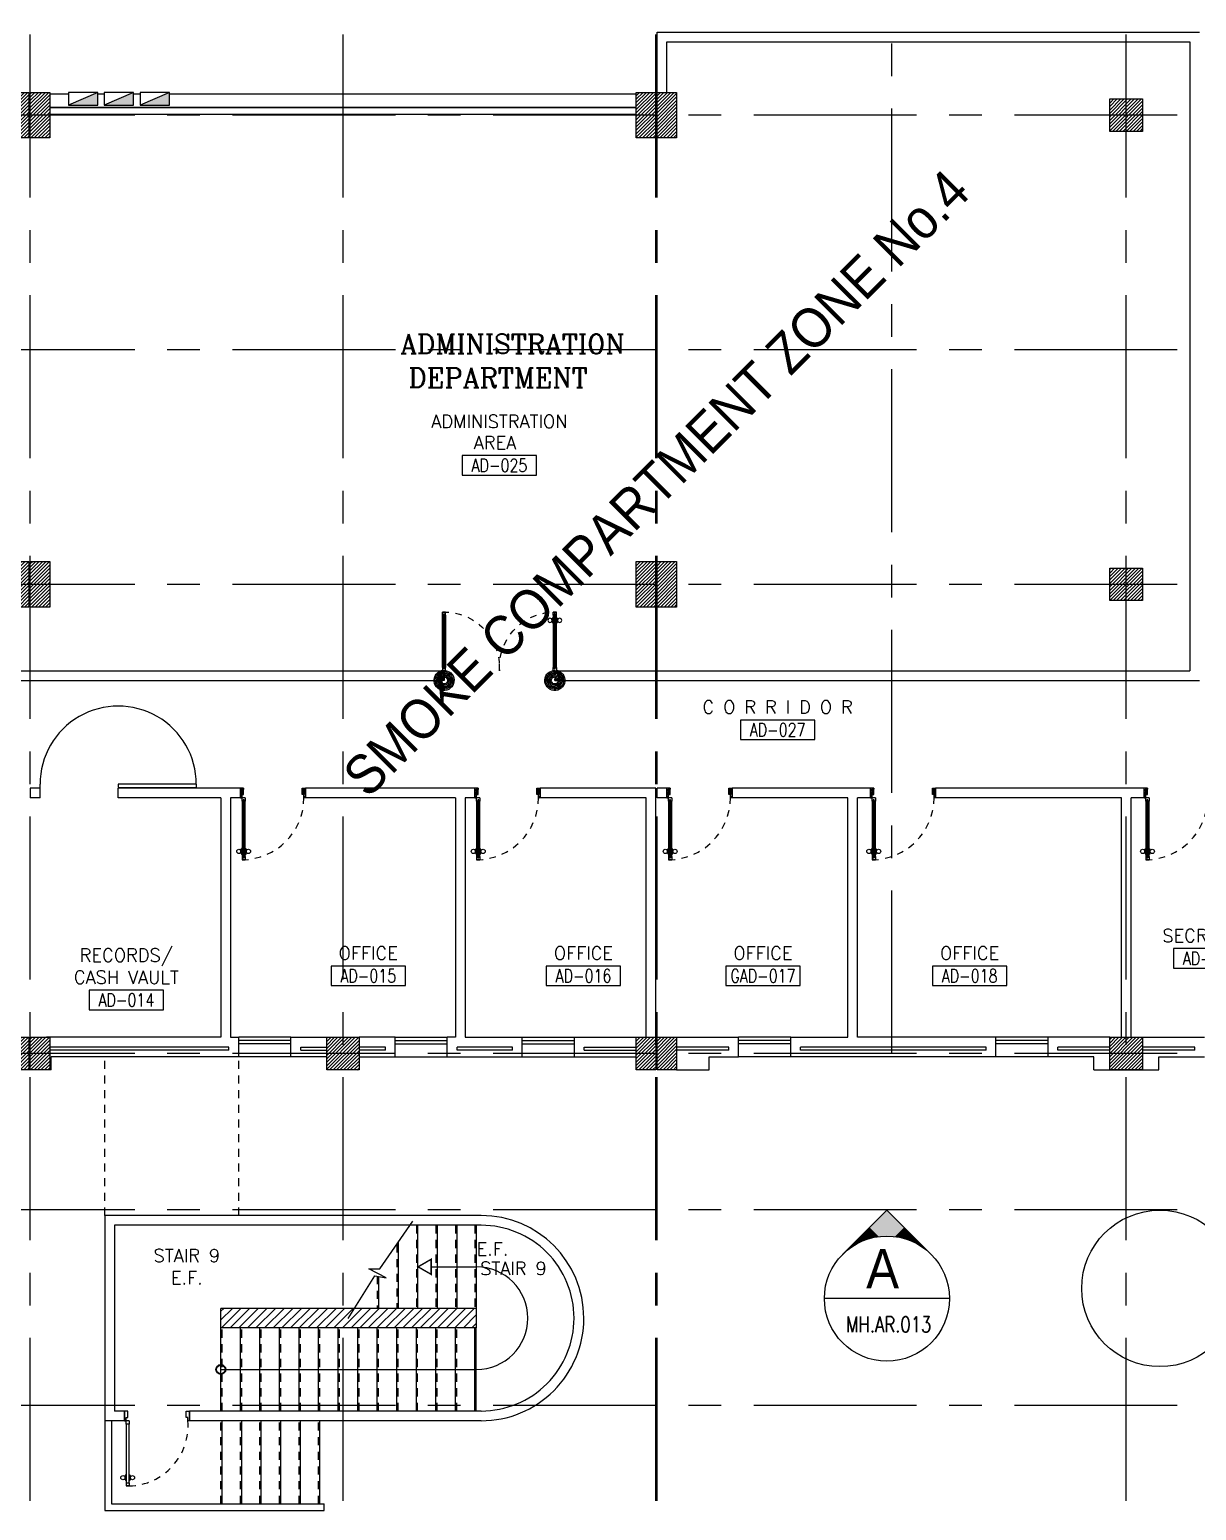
# Model space of a CAD drawing. Extents: x 417866.9 to 417960.2, y 43448 to 43538.2.
# Drawn here: x 417905.91 to 417923.81, y 43459.86 to 43482.59 of the extents above; entities that cross this region are included whole.
import ezdxf
from ezdxf.enums import TextEntityAlignment as Align

# ---------------------------------------------------------------- set-up
doc = ezdxf.new("R2010")
doc.units = 0
doc.header["$MEASUREMENT"] = 0
for name, pattern in [('2DASHES', [1.7, 0.75, -0.25, 0.1, -0.25, 0.1, -0.25]), ('CENTERX2', [4, 2.5, -0.5, 0.5, -0.5]), ('HIDDEN', [0.375, 0.25, -0.125]), ('HIDDEN2', [0.1875, 0.125, -0.0625])]:
    doc.linetypes.add(name, pattern=pattern)
doc.layers.get('0').update_dxf_attribs({"linetype": 'CONTINUOUS'})
for name, color, linetype in [('AXES', 11, 'CENTERX2'), ('COL', 2, 'CONTINUOUS'), ('DOOR', 4, 'CONTINUOUS'), ('E-PANELBX', 3, 'CONTINUOUS'), ('EJ', 8, 'CONTINUOUS'), ('Handrail', 4, 'CONTINUOUS'), ('HAT', 8, 'CONTINUOUS'), ('Hatch', 11, 'CONTINUOUS'), ('HIDDEN', 9, 'HIDDEN2'), ('IND-ES', 6, 'CONTINUOUS'), ('IND-ES-L', 6, '2DASHES'), ('IND-ES-TXT', 4, 'CONTINUOUS'), ('INSUL', 7, 'CONTINUOUS'), ('RM-BOX', 2, 'CONTINUOUS'), ('RM-NAME', 2, 'CONTINUOUS'), ('RM-NO', 2, 'CONTINUOUS'), ('SEC-MRK', 7, 'CONTINUOUS'), ('SHAFT', 7, 'CONTINUOUS'), ('STR', 5, 'CONTINUOUS'), ('TXT', 2, 'CONTINUOUS'), ('TXT1', 2, 'CONTINUOUS'), ('WALL', 3, 'CONTINUOUS'), ('WIN', 5, 'CONTINUOUS')]:
    doc.layers.add(name, color=color, linetype=linetype)
doc.layers.get('EJ').off()
doc.styles.add('ROMANC', font='romanc', dxfattribs={"height": 0.1})
doc.styles.add('ROMANS', font='ROMANS.shx', dxfattribs={"width": 0.6})
doc.styles.add('S5', font='simplex.shx', dxfattribs={"width": 0.77})
doc.styles.add('TTXT', font='swisse.ttf', dxfattribs={"width": 0.6})

# ---------------------------------------------------------------- blocks, each defined once
blk = doc.blocks.new('COL50')
at = {"layer": 'COL'}
blk.add_lwpolyline([(-250, 250), (-250, -250), (250, -250), (250, 250)], close=True, dxfattribs=at)
blk = doc.blocks.new('*X548')
at = {"color": 0}
for p, q in [((215909, 10671), (216399, 11161)), ((215909, 10724), (216346, 11161)), ((215909, 10777), (216293, 11161)), ((215909, 10830), (216240, 11161)), ((215909, 10883), (216187, 11161)), ((215909, 10936), (216134, 11161)), ((215909, 10989), (216081, 11161)), ((215909, 11042), (216028, 11161)), ((215909, 11095), (215974, 11161)), ((215909, 11148), (215921, 11161)), ((215952, 10661), (216409, 11118)), ((216005, 10661), (216409, 11065)), ((216058, 10661), (216409, 11012)), ((216111, 10661), (216409, 10959)), ((216164, 10661), (216409, 10906)), ((216217, 10661), (216409, 10853)), ((216270, 10661), (216409, 10800)), ((216323, 10661), (216409, 10747)), ((216376, 10661), (216409, 10694))]:
    blk.add_line(p, q, dxfattribs=at)
blk = doc.blocks.new('*X496')
at = {"color": 0}
for p, q in [((227929, 10705), (228384, 11161)), ((227929, 10758), (228331, 11161)), ((227929, 10811), (228278, 11161)), ((227929, 10864), (228225, 11161)), ((227929, 10917), (228172, 11161)), ((227929, 10971), (228119, 11161)), ((227929, 11024), (228066, 11161)), ((227929, 11077), (228013, 11161)), ((227929, 11130), (227960, 11161)), ((227937, 10661), (228429, 11152)), ((227990, 10661), (228429, 11099)), ((228043, 10661), (228429, 11046)), ((228096, 10661), (228429, 10993)), ((228149, 10661), (228429, 10940)), ((228202, 10661), (228429, 10887)), ((228255, 10661), (228429, 10834)), ((228308, 10661), (228429, 10781)), ((228362, 10661), (228429, 10728)), ((228415, 10661), (228429, 10675))]:
    blk.add_line(p, q, dxfattribs=at)
blk = doc.blocks.new('A$C272A55A0')
at = {"layer": 'DOOR', "color": 0, "linetype": 'ByBlock'}
for p, q in [((0, 900), (0, 1050)), ((50, 1050), (0, 1050)), ((25, 950), (50, 950)), ((25, 900), (25, 950)), ((50, 950), (50, 1050)), ((1750, 950), (1750, 1050)), ((1750, 1050), (1800, 1050)), ((1775, 950), (1750, 950)), ((1775, 900), (1775, 950)), ((1800, 1050), (1800, 900)), ((0, 900), (25, 900)), ((75, 900), (25, 900)), ((25, 850), (25, 900)), ((42, 850), (25, 850)), ((58, 870), (42, 870)), ((42, 870), (42, 850)), ((58, 850), (58, 870)), ((75, 850), (58, 850)), ((75, 900), (75, 850)), ((1725, 900), (1775, 900)), ((1725, 900), (1725, 850)), ((1725, 850), (1742, 850)), ((1742, 870), (1758, 870)), ((1742, 850), (1742, 870)), ((1758, 870), (1758, 850)), ((1758, 850), (1775, 850)), ((1800, 900), (1775, 900)), ((1775, 850), (1775, 900)), ((25, 50), (42, 50)), ((25, 50), (25, 0)), ((25, 0), (75, 0)), ((75, 0), (25, 0)), ((42, 50), (42, 30)), ((42, 30), (58, 30)), ((58, 50), (75, 50)), ((58, 50), (58, 30)), ((75, 50), (75, 0)), ((1718, 160), (1709, 160)), ((1709, 95), (1709, 160)), ((1718, 95), (1709, 95)), ((1725, 173), (1718, 173)), ((1718, 173), (1718, 83)), ((1718, 95), (1718, 160)), ((1725, 83), (1718, 83)), ((1742, 50), (1725, 50)), ((1725, 50), (1725, 0)), ((1775, 0), (1725, 0)), ((1725, 0), (1775, 0)), ((1742, 50), (1742, 30)), ((1758, 30), (1742, 30)), ((1775, 50), (1758, 50)), ((1758, 50), (1758, 30)), ((1775, 173), (1782, 173)), ((1775, 83), (1782, 83)), ((1775, 50), (1775, 0)), ((1782, 173), (1782, 83)), ((1782, 160), (1791, 160)), ((1782, 95), (1782, 160)), ((1782, 95), (1791, 95)), ((1791, 95), (1791, 160))]:
    blk.add_line(p, q, dxfattribs=at)
at = {"layer": 'DOOR', "color": 9, "linetype": 'ByBlock'}
for p, q in [((50, 1050), (0, 1010)), ((50, 1050), (0, 937)), ((50, 1050), (37, 950)), ((1750, 1050), (1800, 1010)), ((1750, 1050), (1800, 937)), ((1750, 1050), (1763, 950))]:
    blk.add_line(p, q, dxfattribs=at)
at = {"layer": 'DOOR', "linetype": 'ByBlock'}
for p, q in [((25, 850), (25, 50)), ((42, 850), (42, 50)), ((58, 850), (58, 50)), ((75, 50), (75, 850)), ((1725, 50), (1725, 850)), ((1742, 850), (1742, 50)), ((1758, 850), (1758, 50)), ((1775, 850), (1775, 50))]:
    blk.add_line(p, q, dxfattribs=at)
at = {"layer": 'DOOR', "color": 0, "linetype": 'ByBlock'}
for centre in [(1676, 128), (1824, 128)]:
    blk.add_circle(centre, 32.4, dxfattribs=at)
at = {"layer": 'DOOR', "color": 9, "linetype": 'ByBlock'}
for centre, radius, start, end in [((50, 1050), 54.4, 203.2074, 270), ((50, 1050), 74.4, 227.7764, 270), ((50, 1050), 94.4, 238.0182, 270), ((50, 1050), 114, 244.0838, 257.3774), ((50, 1050), 134, 248.1598, 259.28), ((50, 1050), 34.4, 180, 270), ((50, 1050), 14.4, 180, 270), ((1750, 1050), 14.4, 270, 0), ((1750, 1050), 34.4, 270, 0), ((1750, 1050), 54.4, 270, 336.7926), ((1750, 1050), 74.4, 270, 312.2236), ((1750, 1050), 94.4, 270, 301.9818), ((1750, 1050), 114, 282.6226, 295.9162), ((1750, 1050), 134, 280.72, 291.8402), ((50, 1050), 154, 251.1053, 256.2858), ((1750, 1050), 154, 283.7142, 288.8947)]:
    blk.add_arc(centre, radius, start, end, dxfattribs=at)
at = {"layer": 'DOOR', "linetype": 'HIDDEN', "ltscale": 0.5}
for centre, start, end in [((50, 851), 268.3174, 3.2965), ((1750, 851), 176.7035, 271.6826)]:
    blk.add_arc(centre, 851, start, end, dxfattribs=at)
at = {"layer": 'WALL', "linetype": 'ByBlock'}
blk.add_line((1800, 900), (1800, 1050), dxfattribs=at)
blk = doc.blocks.new('RM1')
at = {"layer": 'RM-BOX'}
blk.add_lwpolyline([(570, -200), (-570, -200), (-570, -500), (570, -500)], close=True, dxfattribs=at)
at = {"layer": 'RM-NAME', "style": 'ROMANS'}
for tag, p in [('ROOMNAME1', (0, 324)), ('ROOMNAME2', (0, 0))]:
    blk.add_attdef(tag, text='', height=200, dxfattribs=at).set_placement(p, align=Align.MIDDLE)
at = {"layer": 'RM-NO', "style": 'ROMANS', "width": 0.8}
blk.add_attdef('ROOMNO', text='', height=200, dxfattribs=at).set_placement((0, -350), align=Align.MIDDLE)
blk = doc.blocks.new('*X498')
at = {"color": 0}
for p, q in [((227925, 17861), (228425, 18361)), ((227929, 17918), (228372, 18361)), ((227929, 17971), (228319, 18361)), ((227929, 18024), (228266, 18361)), ((227929, 18077), (228213, 18361)), ((227929, 18130), (228160, 18361)), ((227929, 18183), (228107, 18361)), ((227929, 18236), (228054, 18361)), ((227929, 18289), (228000, 18361)), ((227929, 18342), (227947, 18361)), ((227978, 17861), (228429, 18312)), ((228031, 17861), (228429, 18259)), ((228084, 17861), (228429, 18206)), ((228137, 17861), (228429, 18153)), ((228190, 17861), (228429, 18100)), ((228243, 17861), (228429, 18047)), ((228296, 17861), (228429, 17994)), ((228349, 17861), (228429, 17941)), ((228402, 17861), (228429, 17888))]:
    blk.add_line(p, q, dxfattribs=at)
blk = doc.blocks.new('*X505')
at = {"color": 0}
for p, q in [((227929, 25077), (228412, 25561)), ((227929, 25130), (228359, 25561)), ((227929, 25183), (228306, 25561)), ((227929, 25236), (228253, 25561)), ((227929, 25289), (228200, 25561)), ((227929, 25342), (228147, 25561)), ((227929, 25395), (228094, 25561)), ((227929, 25449), (228041, 25561)), ((227929, 25502), (227988, 25561)), ((227929, 25555), (227935, 25561)), ((227965, 25061), (228429, 25524)), ((228018, 25061), (228429, 25471)), ((228071, 25061), (228429, 25418)), ((228124, 25061), (228429, 25365)), ((228177, 25061), (228429, 25312)), ((228230, 25061), (228429, 25259)), ((228283, 25061), (228429, 25206)), ((228337, 25061), (228429, 25153)), ((228390, 25061), (228429, 25100))]:
    blk.add_line(p, q, dxfattribs=at)
blk = doc.blocks.new('A$C54856EB4')
at = {"layer": 'DOOR'}
for p, q in [((1200, 50), (0, 50)), ((0, 50), (0, 0)), ((0, 0), (1200, 0)), ((1200, 0), (1200, 50))]:
    blk.add_line(p, q, dxfattribs=at)
blk = doc.blocks.new('C11')
at = {"layer": 'HAT'}
h = blk.add_hatch(dxfattribs=at)
h.set_pattern_fill('ANSI31', color=256, scale=300, style=0)
h.set_pattern_definition([(45, (-383765.23, -62181), (-26.5165043, 26.5165043), [])])
h.paths.add_polyline_path([(-20, 350), (-20, 700), (-320, 700), (-320, 350)])
h.paths.add_polyline_path([(-320, 0), (-20, 0), (-20, 350), (-320, 350)])
h = blk.add_hatch(dxfattribs=at)
h.set_pattern_fill('ANSI31', color=256, scale=300, style=0)
h.set_pattern_definition([(45, (-383445.23, -62181), (-26.5165043, 26.5165043), [])])
h.paths.add_polyline_path([(300, 350), (300, 700), (0, 700), (0, 350)])
h.paths.add_polyline_path([(0, 0), (300, 0), (300, 350), (0, 350)])
at = {"layer": 'COL'}
for points in [[(-20, 700), (-20, 0), (-320, 0), (-320, 700)], [(300, 700), (300, 0), (0, 0), (0, 700)]]:
    blk.add_lwpolyline(points, close=True, dxfattribs=at)
blk = doc.blocks.new('C-300')
at = {"layer": 'HAT', "linetype": 'ByBlock', "ltscale": 0.3}
h = blk.add_hatch(dxfattribs=at)
h.set_pattern_fill('ANSI31', color=8, scale=300, style=0)
h.set_pattern_definition([(45, (-258496.182, -82361.005), (-26.5165043, 26.5165043), [])])
h.paths.add_polyline_path([(300, 500), (0, 500), (0, 250), (300, 250)])
h.paths.add_polyline_path([(300, 250), (0, 250), (0, 0), (300, 0)])
at = {"layer": 'COL'}
blk.add_lwpolyline([(0, 500), (300, 500), (300, 0), (0, 0)], close=True, dxfattribs=at)
blk = doc.blocks.new('C-300A')
at = {"layer": 'SHAFT', "color": 6, "linetype": 'ByBlock', "ltscale": 0.3}
for p in [(-300, 0), (20, 0)]:
    blk.add_blockref('C-300', p, dxfattribs=at)
blk = doc.blocks.new('DOOR1000')
at = {"layer": 'DOOR', "color": 7, "linetype": 'ByBlock'}
for p, q in [((-150, 0), (0, 0)), ((-150, 0), (-150, -25)), ((0, -50), (-114, 0)), ((0, -50), (-40, 0)), ((0, -50), (0, 0)), ((-1100, -25), (-1100, -75)), ((-1100, -75), (-1100, -25)), ((-1050, -25), (-1100, -25)), ((-1050, -75), (-1100, -75)), ((-1070, -42), (-1070, -58)), ((-1050, -42), (-1070, -42)), ((-1050, -58), (-1070, -58)), ((-1050, -25), (-1050, -42)), ((-1050, -58), (-1050, -75)), ((-1018, -25), (-1018, -18)), ((-928, -18), (-1018, -18)), ((-1018, -75), (-1018, -82)), ((-928, -82), (-1018, -82)), ((-1005, -18), (-1005, -9)), ((-1005, -9), (-940, -9)), ((-1005, -18), (-940, -18)), ((-1005, -82), (-1005, -91)), ((-1005, -82), (-940, -82)), ((-1005, -91), (-940, -91)), ((-940, -18), (-940, -9)), ((-940, -82), (-940, -91)), ((-928, -25), (-928, -18)), ((-928, -75), (-928, -82)), ((-200, -25), (-150, -25)), ((-200, -42), (-200, -25)), ((-180, -42), (-200, -42)), ((-200, -58), (-180, -58)), ((-200, -75), (-200, -58)), ((-150, -75), (-200, -75)), ((-180, -58), (-180, -42)), ((-150, -25), (-100, -25)), ((-150, -75), (-150, -25)), ((-100, -25), (-100, -50)), ((0, -50), (-100, -37)), ((-100, -50), (0, -50)), ((-150, -975), (-100, -975)), ((-150, -1000), (-150, -975)), ((-150, -1000), (0, -1000)), ((0, -1000), (-150, -1000)), ((0, -950), (-114, -1000)), ((-100, -975), (-100, -950)), ((0, -950), (-100, -963)), ((-100, -950), (0, -950)), ((0, -950), (-40, -1000)), ((0, -950), (0, -1000))]:
    blk.add_line(p, q, dxfattribs=at)
at = {"layer": 'DOOR', "linetype": 'ByBlock'}
for p, q in [((-200, -25), (-1050, -25)), ((-200, -42), (-1050, -42)), ((-200, -58), (-1050, -58)), ((-1050, -75), (-200, -75))]:
    blk.add_line(p, q, dxfattribs=at)
at = {"layer": 'DOOR', "color": 7, "linetype": 'ByBlock'}
for centre in [(-973, 24), (-973, -124)]:
    blk.add_circle(centre, 32.4, dxfattribs=at)
for centre, radius, start, end in [((0, -50), 154, 161.1053, 166.2858), ((0, -50), 94.4, 148.0182, 180), ((0, -50), 134, 158.1598, 169.28), ((0, -50), 114, 154.0838, 167.3774), ((0, -50), 74.4, 137.7764, 180), ((0, -50), 54.4, 113.2074, 180), ((0, -50), 34.4, 90, 180), ((0, -50), 14.4, 90, 180), ((0, -950), 154, 193.7142, 198.8947), ((0, -950), 134, 190.72, 201.8402), ((0, -950), 94.4, 180, 211.9818), ((0, -950), 74.4, 180, 222.2236), ((0, -950), 54.4, 180, 246.7926), ((0, -950), 34.4, 180, 270), ((0, -950), 14.4, 180, 270)]:
    blk.add_arc(centre, radius, start, end, dxfattribs=at)
at = {"layer": 'DOOR', "linetype": 'HIDDEN', "ltscale": 0.5}
blk.add_arc((-150, -25), 950, 180, 270, dxfattribs=at)
blk = doc.blocks.new('E-PBX')
at = {"layer": 'E-PANELBX'}
h = blk.add_hatch(color=256, dxfattribs=at)
h.paths.add_polyline_path([(34, 190), (-225, 190), (34, 81)])
h.paths.add_polyline_path([(225, 190), (34, 190), (34, 81), (225, 0)])
blk.add_line((225, 0), (-225, 190), dxfattribs=at)
blk.add_lwpolyline([(-225, 190), (225, 190), (225, 0), (-225, 0)], close=True, dxfattribs=at)
blk = doc.blocks.new('STL-DR')
at = {"layer": 'DOOR', "color": 0, "linetype": 'ByBlock'}
for p, q in [((50, 0), (0, 0)), ((0, -150), (0, 0)), ((50, -100), (50, 0)), ((0, -150), (25, -150)), ((25, -100), (50, -100)), ((25, -150), (25, -100)), ((75, -150), (25, -150)), ((25, -200), (25, -150)), ((75, -200), (25, -200)), ((75, -150), (75, -200)), ((950, -100), (950, 0)), ((950, 0), (1000, 0)), ((975, -100), (950, -100)), ((975, -150), (975, -100)), ((1000, -150), (975, -150)), ((1000, 0), (1000, -150)), ((18, -990), (9, -990)), ((9, -1055), (9, -990)), ((18, -1055), (9, -1055)), ((18, -978), (18, -1068)), ((25, -978), (18, -978)), ((18, -1055), (18, -990)), ((25, -1068), (18, -1068)), ((25, -1100), (75, -1100)), ((25, -1100), (25, -1150)), ((75, -978), (82, -978)), ((75, -1068), (82, -1068)), ((75, -1100), (75, -1150)), ((82, -978), (82, -1068)), ((82, -990), (91, -990)), ((82, -1055), (82, -990)), ((82, -1055), (91, -1055)), ((91, -1055), (91, -990)), ((25, -1150), (75, -1150)), ((75, -1150), (25, -1150))]:
    blk.add_line(p, q, dxfattribs=at)
at = {"layer": 'DOOR', "linetype": 'ByBlock'}
for p, q in [((25, -200), (25, -1100)), ((75, -1100), (75, -200))]:
    blk.add_line(p, q, dxfattribs=at)
at = {"layer": 'DOOR', "color": 0, "linetype": 'ByBlock'}
for centre in [(-24, -1023), (124, -1023)]:
    blk.add_circle(centre, 32.4, dxfattribs=at)
at = {"layer": 'DOOR', "linetype": 'HIDDEN', "ltscale": 0.5}
blk.add_arc((50, -223), 928, 271.544, 4.4816, dxfattribs=at)
at = {"layer": 'WALL'}
for p, q in [((0, 0), (0, -150)), ((0, 0), (0, -150)), ((1000, 0), (1000, -150))]:
    blk.add_line(p, q, dxfattribs=at)
blk = doc.blocks.new('AR1-EL')
at = {"layer": 'IND-ES'}
for q in [(-566, 566), (566, 566)]:
    blk.add_line((0, 1131), q, dxfattribs=at)
for points in [[(0, 800), (0, 1131), (-104, 793), (-221, 910)], [(0, 800), (0, 1131), (104, 793), (221, 910)], [(-306, 739), (-349, 782), (-400, 693), (-419, 712)], [(-207, 773), (-283, 849), (-306, 739), (-349, 782)], [(-104, 793), (-221, 910), (-207, 773), (-283, 849)], [(104, 793), (221, 910), (207, 773), (283, 849)], [(207, 773), (283, 849), (306, 739), (349, 782)], [(306, 739), (349, 782), (400, 693), (419, 712)], [(-492, 640), (-487, 634), (-566, 566)], [(-400, 693), (-419, 712), (-487, 634), (-492, 640)], [(400, 693), (419, 712), (487, 634), (492, 640)], [(492, 640), (487, 634), (566, 566)]]:
    blk.add_solid(points, dxfattribs=at)

msp = doc.modelspace()

# ---------------------------------------------------------------- hatches: boundary and pattern name
at = {"layer": 'Hatch'}
h = msp.add_hatch(dxfattribs=at)
h.set_pattern_fill('ANSI31', color=256, scale=0.75, style=0)
h.set_pattern_definition([(45, (0, 0), (-0.066291260736, 0.066291260736), [])])
h.paths.add_polyline_path([(417910.7166, 43462.9643), (417908.8418, 43462.9643), (417908.8418, 43462.6643), (417910.7166, 43462.6643)])
h.paths.add_polyline_path([(417912.7618, 43462.9643), (417910.7166, 43462.9643), (417910.7166, 43462.6643), (417912.7618, 43462.6643)])
h.paths.add_polyline_path([(417910.4623, 43462.7559), (417910.9795, 43462.7559), (417910.9795, 43462.4559), (417910.4623, 43462.4559)], flags=9)

# ---------------------------------------------------------------- linework, layer by layer
for p, q in [((417911.2818, 43463.5709), (417911.7896, 43464.3022)), ((417910.7959, 43462.8104), (417911.205, 43463.4656)), ((417911.1115, 43463.5709), (417911.2818, 43463.5709)), ((417911.3804, 43463.4305), (417911.1115, 43463.5709)), ((417911.205, 43463.4656), (417911.3804, 43463.4305)), ((417912.7618, 43462.9643), (417908.8418, 43462.9643)), ((417908.8418, 43462.6643), (417908.8418, 43462.9643)), ((417912.7618, 43462.9643), (417912.7618, 43462.6643)), ((417912.7618, 43462.6643), (417908.8418, 43462.6643))]:
    msp.add_line(p, q)
at = {"layer": 'AXES'}
for p, q in [((417910.7166, 43460.01), (417910.7166, 43537.5491)), ((417922.7366, 43460.01), (417922.7366, 43537.5491)), ((417905.9166, 43460.01), (417905.9166, 43537.1991)), ((417915.5166, 43460.01), (417915.5166, 43537.1991)), ((417915.5366, 43460.01), (417915.5366, 43537.1991)), ((417919.1366, 43466.8743), (417919.1366, 43525.6943)), ((417959.5194, 43481.2743), (417889.6966, 43481.2743)), ((417959.5194, 43477.6743), (417889.6966, 43477.6743)), ((417959.5194, 43474.0743), (417889.6966, 43474.0743)), ((417959.5194, 43466.8743), (417890.8966, 43466.8743)), ((417959.5194, 43464.4743), (417881.2966, 43464.4743)), ((417959.5194, 43464.4743), (417889.6966, 43464.4743)), ((417959.5194, 43461.4743), (417887.8966, 43461.4743)), ((417959.5194, 43461.4743), (417887.8966, 43461.4743))]:
    msp.add_line(p, q, dxfattribs=at)
at = {"layer": 'DOOR'}
msp.add_line((417906.0666, 43470.9493), (417906.0666, 43471.0066), dxfattribs=at)
at = {"layer": 'DOOR', "ltscale": 0.5}
msp.add_arc((417907.2659, 43471.0073), 1.1993, 359.96652, 180.03348, dxfattribs=at)
at = {"layer": 'Handrail'}
for p, q in [((417907.0616, 43461.2393), (417907.0616, 43459.8643)), ((417907.1616, 43461.2393), (417907.1616, 43459.9643)), ((417907.1616, 43459.9643), (417910.4288, 43459.9643)), ((417910.4288, 43459.8643), (417910.4288, 43459.9643)), ((417907.0616, 43459.8643), (417910.4288, 43459.8643))]:
    msp.add_line(p, q, dxfattribs=at)
at = {"layer": 'HIDDEN'}
for p, q in [((417907.0616, 43464.3893), (417907.0616, 43466.8243)), ((417909.1166, 43464.3893), (417909.1166, 43466.8243))]:
    msp.add_line(p, q, dxfattribs=at)
at = {"layer": 'IND-ES'}
msp.add_line((417920.0235, 43463.1142), (417918.1035, 43463.1142), dxfattribs=at)
msp.add_line((417920.0235, 43463.1142), (417918.1035, 43463.1142), dxfattribs=at)
at = {"layer": 'IND-ES-L', "linetype": 'ByBlock'}
msp.add_ellipse((417919.0635, 43463.1142), major_axis=(0.96, 0.0001), ratio=0.9999999, start_param=-0.0000763, end_param=6.283109, dxfattribs=at)
at = {"layer": 'INSUL'}
for p, q in [((417908.9664, 43466.9743), (417906.2166, 43466.9743)), ((417908.9664, 43466.9243), (417906.2166, 43466.9243)), ((417908.9664, 43466.9243), (417908.9664, 43466.9743)), ((417910.0666, 43466.9243), (417910.0666, 43466.9743)), ((417910.0666, 43466.9743), (417910.4666, 43466.9743)), ((417910.0666, 43466.9243), (417910.4666, 43466.9243)), ((417911.3666, 43466.9743), (417910.9666, 43466.9743)), ((417911.3666, 43466.9243), (417910.9666, 43466.9243)), ((417911.3666, 43466.9243), (417911.3666, 43466.9743)), ((417912.4666, 43466.9243), (417912.4666, 43466.9743)), ((417913.3166, 43466.9743), (417912.4666, 43466.9743)), ((417913.3166, 43466.9243), (417912.4666, 43466.9243)), ((417913.3166, 43466.9243), (417913.3166, 43466.9743)), ((417914.4166, 43466.9743), (417915.2166, 43466.9743)), ((417914.4166, 43466.9243), (417914.4166, 43466.9743)), ((417914.4166, 43466.9243), (417915.2166, 43466.9243)), ((417916.6366, 43466.9743), (417915.8366, 43466.9743)), ((417916.6366, 43466.9243), (417915.8366, 43466.9243)), ((417916.6366, 43466.9243), (417916.6366, 43466.9743)), ((417920.5866, 43466.9743), (417917.7366, 43466.9743)), ((417917.7366, 43466.9243), (417917.7366, 43466.9743)), ((417920.5866, 43466.9243), (417917.7366, 43466.9243)), ((417920.5866, 43466.9243), (417920.5866, 43466.9743)), ((417921.6866, 43466.9243), (417921.6866, 43466.9743)), ((417922.4866, 43466.9743), (417921.6866, 43466.9743)), ((417922.4866, 43466.9243), (417921.6866, 43466.9243)), ((417923.7866, 43466.9743), (417922.9866, 43466.9743)), ((417923.7866, 43466.9243), (417922.9866, 43466.9243)), ((417923.7866, 43466.9243), (417923.7866, 43466.9743))]:
    msp.add_line(p, q, dxfattribs=at)
at = {"layer": 'STR', "linetype": 'HIDDEN2'}
for p, q in [((417911.8418, 43464.2393), (417911.8418, 43462.9643)), ((417912.1418, 43464.2393), (417912.1418, 43462.9643)), ((417912.4418, 43464.2393), (417912.4418, 43462.9643)), ((417912.7418, 43464.2393), (417912.7418, 43462.9643)), ((417911.5418, 43463.9454), (417911.5418, 43462.9643)), ((417911.2418, 43463.4582), (417911.2418, 43462.9643)), ((417908.8618, 43461.3893), (417908.8618, 43462.6643)), ((417909.1618, 43461.3893), (417909.1618, 43462.6643)), ((417909.4618, 43461.3893), (417909.4618, 43462.6643)), ((417909.7618, 43461.3893), (417909.7618, 43462.6643)), ((417910.0618, 43461.3893), (417910.0618, 43462.6643)), ((417910.3618, 43461.3893), (417910.3618, 43462.6643)), ((417910.6618, 43461.3893), (417910.6618, 43462.6643)), ((417910.9618, 43461.3893), (417910.9618, 43462.6643)), ((417911.2618, 43461.3893), (417911.2618, 43462.6643)), ((417911.5618, 43461.3893), (417911.5618, 43462.6643)), ((417911.8618, 43461.3893), (417911.8618, 43462.6643)), ((417912.1618, 43461.3893), (417912.1618, 43462.6643)), ((417912.4618, 43461.3893), (417912.4618, 43462.6643)), ((417912.7418, 43461.3893), (417912.7418, 43462.6643)), ((417912.7618, 43461.3893), (417912.7618, 43462.6643)), ((417908.8418, 43459.9643), (417908.8418, 43461.2393)), ((417909.1418, 43459.9643), (417909.1418, 43461.2393)), ((417909.4418, 43459.9643), (417909.4418, 43461.2393)), ((417909.7418, 43459.9643), (417909.7418, 43461.2393)), ((417910.0418, 43459.9643), (417910.0418, 43461.2393)), ((417910.3418, 43459.9643), (417910.3418, 43461.2393))]:
    msp.add_line(p, q, dxfattribs=at)
at = {"layer": 'STR'}
for p, q in [((417911.8618, 43464.2393), (417911.8618, 43462.9643)), ((417912.1618, 43464.2393), (417912.1618, 43462.9643)), ((417912.4618, 43464.2393), (417912.4618, 43462.9643)), ((417912.7618, 43464.2393), (417912.7618, 43462.9643)), ((417911.5618, 43463.9742), (417911.5618, 43462.9643)), ((417912.0687, 43463.6018), (417912.7643, 43463.6018)), ((417911.2618, 43463.4542), (417911.2618, 43462.9643)), ((417908.8418, 43461.3893), (417908.8418, 43462.6643)), ((417909.1418, 43461.3893), (417909.1418, 43462.6643)), ((417909.4418, 43461.3893), (417909.4418, 43462.6643)), ((417909.7418, 43461.3893), (417909.7418, 43462.6643)), ((417910.0418, 43461.3893), (417910.0418, 43462.6643)), ((417910.3418, 43461.3893), (417910.3418, 43462.6643)), ((417910.6418, 43461.3893), (417910.6418, 43462.6643)), ((417910.9418, 43461.3893), (417910.9418, 43462.6643)), ((417911.2418, 43461.3893), (417911.2418, 43462.6643)), ((417911.5418, 43461.3893), (417911.5418, 43462.6643)), ((417911.8418, 43461.3893), (417911.8418, 43462.6643)), ((417912.1418, 43461.3893), (417912.1418, 43462.6643)), ((417912.4418, 43461.3893), (417912.4418, 43462.6643)), ((417912.7418, 43461.3893), (417912.7418, 43462.6643)), ((417912.7618, 43461.3893), (417912.7618, 43462.6643)), ((417908.8418, 43462.0268), (417912.7643, 43462.0268)), ((417908.8618, 43459.9643), (417908.8618, 43461.2393)), ((417909.1618, 43459.9643), (417909.1618, 43461.2393)), ((417909.4618, 43459.9643), (417909.4618, 43461.2393)), ((417909.7618, 43459.9643), (417909.7618, 43461.2393)), ((417910.0618, 43459.9643), (417910.0618, 43461.2393)), ((417910.3618, 43459.9643), (417910.3618, 43461.2393))]:
    msp.add_line(p, q, dxfattribs=at)
at = {"layer": 'STR', "const_width": 0.0215}
msp.add_lwpolyline([(417912.0687, 43463.4864), (417912.0687, 43463.7173), (417911.8687, 43463.6018)], close=True, dxfattribs=at)
at = {"layer": 'STR'}
for radius in [0.075, 0.065]:
    msp.add_circle((417908.8418, 43462.0268), radius, dxfattribs=at)
msp.add_arc((417912.7643, 43462.8143), 0.7875, 270, 90, dxfattribs=at)
at = {"layer": 'TXT', "color": 6}
msp.add_circle((417923.2531, 43463.2707), 1.2, dxfattribs=at)
at = {"layer": 'WALL'}
for p, q in [((417915.5366, 43481.5243), (417915.5366, 43482.5493)), ((417915.5366, 43482.5493), (417923.8616, 43482.5493)), ((417915.6866, 43481.6243), (417915.6866, 43482.3993)), ((417915.6866, 43482.3993), (417923.7116, 43482.3993)), ((417923.7116, 43482.3993), (417923.7116, 43472.7493)), ((417906.2166, 43481.5993), (417906.5016, 43481.5993)), ((417906.9516, 43481.5993), (417907.0516, 43481.5993)), ((417907.5016, 43481.5993), (417907.6016, 43481.5993)), ((417908.0516, 43481.5993), (417915.2166, 43481.5993)), ((417906.2166, 43481.3993), (417915.2166, 43481.3993)), ((417906.2166, 43481.3893), (417915.2166, 43481.3893)), ((417906.2166, 43481.2893), (417915.2166, 43481.2893)), ((417905.7466, 43472.7493), (417912.2166, 43472.7493)), ((417912.2166, 43472.7493), (417912.2166, 43472.5993)), ((417914.0166, 43472.7493), (417923.7116, 43472.7493)), ((417914.0166, 43472.7493), (417914.0166, 43472.5993)), ((417905.5966, 43472.5993), (417912.2166, 43472.5993)), ((417914.0166, 43472.5993), (417923.8616, 43472.5993)), ((417905.9166, 43470.9493), (417905.9166, 43470.7993)), ((417906.0666, 43470.9493), (417905.9166, 43470.9493)), ((417906.0666, 43470.7993), (417906.0666, 43470.9493)), ((417909.1416, 43470.9493), (417907.2666, 43470.9493)), ((417907.2666, 43470.7993), (417907.2666, 43470.9493)), ((417909.1416, 43470.7993), (417909.1416, 43470.9493)), ((417912.7416, 43470.9493), (417910.1416, 43470.9493)), ((417910.1416, 43470.7993), (417910.1416, 43470.9493)), ((417912.7416, 43470.7993), (417912.7416, 43470.9493)), ((417915.5166, 43470.9493), (417913.7416, 43470.9493)), ((417913.7416, 43470.7993), (417913.7416, 43470.9493)), ((417915.5166, 43467.1243), (417915.5166, 43470.9493)), ((417915.5366, 43470.7993), (417915.5366, 43470.9493)), ((417915.6866, 43470.9493), (417915.5366, 43470.9493)), ((417915.6866, 43470.7993), (417915.6866, 43470.9493)), ((417918.8116, 43470.9493), (417916.6866, 43470.9493)), ((417916.6866, 43470.7993), (417916.6866, 43470.9493)), ((417918.8116, 43470.7993), (417918.8116, 43470.9493)), ((417923.0116, 43470.9493), (417919.8116, 43470.9493)), ((417919.8116, 43470.7993), (417919.8116, 43470.9493)), ((417923.0116, 43470.7993), (417923.0116, 43470.9493)), ((417906.0666, 43470.7993), (417905.9166, 43470.7993)), ((417908.8416, 43470.7993), (417907.2666, 43470.7993)), ((417908.8416, 43470.7993), (417908.8416, 43467.1243)), ((417908.9916, 43470.7993), (417908.9916, 43467.1243)), ((417909.1416, 43470.7993), (417908.9916, 43470.7993)), ((417912.4416, 43470.7993), (417910.1416, 43470.7993)), ((417912.4416, 43470.7993), (417912.4416, 43467.1243)), ((417912.5916, 43470.7993), (417912.5916, 43467.1243)), ((417912.7416, 43470.7993), (417912.5916, 43470.7993)), ((417915.3666, 43470.7993), (417913.7416, 43470.7993)), ((417915.3666, 43467.1243), (417915.3666, 43470.7993)), ((417915.6866, 43470.7993), (417915.5366, 43470.7993)), ((417915.6866, 43470.7993), (417915.5366, 43470.7993)), ((417918.4616, 43470.7993), (417916.6866, 43470.7993)), ((417918.4616, 43467.1243), (417918.4616, 43470.7993)), ((417918.6116, 43467.1243), (417918.6116, 43470.7993)), ((417918.8116, 43470.7993), (417918.6116, 43470.7993)), ((417922.6616, 43470.7993), (417919.8116, 43470.7993)), ((417922.6616, 43470.5493), (417922.6616, 43470.7993)), ((417922.8116, 43467.1243), (417922.8116, 43470.7993)), ((417923.0116, 43470.7993), (417922.8116, 43470.7993)), ((417922.6616, 43467.1243), (417922.6616, 43470.5493)), ((417908.8416, 43467.1243), (417906.1666, 43467.1243)), ((417908.9916, 43467.1243), (417909.1166, 43467.1243)), ((417909.1166, 43466.8243), (417909.1166, 43467.1243)), ((417909.9166, 43466.8243), (417909.9166, 43467.1243)), ((417909.9166, 43467.1243), (417910.4666, 43467.1243)), ((417911.5166, 43467.1243), (417910.9666, 43467.1243)), ((417911.5166, 43466.8243), (417911.5166, 43467.1243)), ((417912.3166, 43466.8243), (417912.3166, 43467.1243)), ((417912.4416, 43467.1243), (417912.3166, 43467.1243)), ((417912.5916, 43467.1243), (417913.4666, 43467.1243)), ((417913.4666, 43466.8243), (417913.4666, 43467.1243)), ((417914.2666, 43467.1243), (417915.2666, 43467.1243)), ((417914.2666, 43466.8243), (417914.2666, 43467.1243)), ((417915.7866, 43467.1243), (417916.7866, 43467.1243)), ((417916.7866, 43466.8243), (417916.7866, 43467.1243)), ((417917.5866, 43467.1243), (417918.4616, 43467.1243)), ((417917.5866, 43466.8243), (417917.5866, 43467.1243)), ((417920.7366, 43467.1243), (417918.6116, 43467.1243)), ((417920.7366, 43466.8243), (417920.7366, 43467.1243)), ((417921.5366, 43466.8243), (417921.5366, 43467.1243)), ((417922.4866, 43467.1243), (417921.5366, 43467.1243)), ((417922.9866, 43467.1243), (417923.9366, 43467.1243)), ((417909.1166, 43466.8243), (417906.2355, 43466.8243)), ((417906.2355, 43466.6243), (417906.2355, 43466.8243)), ((417910.4666, 43466.8243), (417909.9166, 43466.8243)), ((417910.9666, 43466.8243), (417911.5166, 43466.8243)), ((417912.3166, 43466.8243), (417913.4666, 43466.8243)), ((417914.2666, 43466.8243), (417915.2166, 43466.8243)), ((417916.3366, 43466.8243), (417916.7866, 43466.8243)), ((417916.3366, 43466.6243), (417916.3366, 43466.8243)), ((417920.7366, 43466.8243), (417917.5866, 43466.8243)), ((417922.2366, 43466.8243), (417921.5366, 43466.8243)), ((417922.2366, 43466.6243), (417922.2366, 43466.8243)), ((417923.2366, 43466.8243), (417923.9366, 43466.8243)), ((417923.2366, 43466.6243), (417923.2366, 43466.8243)), ((417906.2355, 43466.6243), (417905.3966, 43466.6243)), ((417915.8366, 43466.6243), (417916.3366, 43466.6243)), ((417922.2366, 43466.6243), (417923.2366, 43466.6243)), ((417912.8372, 43464.3893), (417907.0616, 43464.3893)), ((417907.0616, 43464.3893), (417907.0616, 43461.2393)), ((417912.8372, 43464.2393), (417907.2116, 43464.2393)), ((417907.2116, 43464.2393), (417907.2116, 43461.3893)), ((417907.3616, 43461.3893), (417907.2116, 43461.3893)), ((417907.3616, 43461.2393), (417907.3616, 43461.3893)), ((417912.8372, 43461.3893), (417908.3616, 43461.3893)), ((417908.3616, 43461.2393), (417908.3616, 43461.3893)), ((417907.3616, 43461.2393), (417907.0616, 43461.2393)), ((417912.8372, 43461.2393), (417908.3616, 43461.2393))]:
    msp.add_line(p, q, dxfattribs=at)
for radius, start, end in [(1.575, 0, 90), (1.425, 0, 90.00002), (1.425, 269.99997, 0), (1.575, 269.99997, 0)]:
    msp.add_arc((417912.8372, 43462.8143), radius, start, end, dxfattribs=at)
at = {"layer": 'WIN'}
for p, q in [((417909.9166, 43467.1243), (417909.1166, 43467.1243)), ((417909.9166, 43467.0743), (417909.1166, 43467.0743)), ((417909.9166, 43467.0243), (417909.1166, 43467.0243)), ((417911.5166, 43467.1243), (417912.3166, 43467.1243)), ((417911.5166, 43467.0743), (417912.3166, 43467.0743)), ((417911.5166, 43467.0243), (417912.3166, 43467.0243)), ((417913.4666, 43467.1243), (417914.2666, 43467.1243)), ((417913.4666, 43467.0743), (417914.2666, 43467.0743)), ((417913.4666, 43467.0243), (417914.2666, 43467.0243)), ((417917.5866, 43467.1243), (417916.7866, 43467.1243)), ((417917.5866, 43467.0743), (417916.7866, 43467.0743)), ((417917.5866, 43467.0243), (417916.7866, 43467.0243)), ((417921.5366, 43467.1243), (417920.7366, 43467.1243)), ((417921.5366, 43467.0743), (417920.7366, 43467.0743)), ((417921.5366, 43467.0243), (417920.7366, 43467.0243)), ((417909.9166, 43466.8243), (417909.1166, 43466.8243)), ((417911.5166, 43466.8243), (417912.3166, 43466.8243)), ((417913.4666, 43466.8243), (417914.2666, 43466.8243)), ((417917.5866, 43466.8243), (417916.7866, 43466.8243)), ((417921.5366, 43466.8243), (417920.7366, 43466.8243))]:
    msp.add_line(p, q, dxfattribs=at)

# ---------------------------------------------------------------- block references
at = {"layer": 'COL', "xscale": -0.001000000047497451, "yscale": 0.0009999999892897904, "zscale": 0.001}
for p in [(417922.7366, 43481.2743), (417922.7366, 43474.0743), (417910.7166, 43466.8743), (417922.7366, 43466.8743)]:
    msp.add_blockref('COL50', p, dxfattribs=at)
at = {"layer": 'COL', "linetype": 'ByBlock', "xscale": 0.001000000047497451, "yscale": 0.0009999999892897904, "zscale": 0.001}
for p in [(417905.8966, 43466.6243), (417915.5166, 43466.6243)]:
    msp.add_blockref('C-300A', p, dxfattribs=at)
at = {"layer": 'DOOR', "color": 0, "xscale": -0.001000000047497451, "yscale": 0.0009999999892897904, "zscale": 0.001, "rotation": 180}
msp.add_blockref('A$C272A55A0', (417912.2166, 43473.6497), dxfattribs=at)
at = {"layer": 'DOOR', "xscale": 0.001000000047497451, "yscale": 0.0009999999892897904, "zscale": 0.001}
msp.add_blockref('A$C54856EB4', (417907.2666, 43470.9566), dxfattribs=at)
at = {"layer": 'DOOR', "xscale": 0.0009999999892897904, "yscale": 0.0009999999892897904, "zscale": 0.001, "rotation": 90}
for p in [(417909.1416, 43470.9493), (417912.7416, 43470.9493), (417915.6866, 43470.9493), (417918.8116, 43470.9493), (417923.0116, 43470.9493)]:
    msp.add_blockref('DOOR1000', p, dxfattribs=at)
at = {"layer": 'DOOR', "color": 1, "xscale": 0.001000000047497451, "yscale": 0.0009999999892897904, "zscale": 0.001}
msp.add_blockref('STL-DR', (417907.3616, 43461.3893), dxfattribs=at)
at = {"layer": 'E-PANELBX', "xscale": -0.001000000047497451, "yscale": 0.0009999999892897904, "zscale": 0.001, "rotation": 180}
for p in [(417906.7266, 43481.6193), (417907.2766, 43481.6193), (417907.8266, 43481.6193)]:
    msp.add_blockref('E-PBX', p, dxfattribs=at)
at = {"layer": 'EJ', "color": 2, "linetype": 'ByBlock', "xscale": 0.001000000047497451, "yscale": 0.0009999999892897904, "zscale": 0.001}
for p in [(417905.9166, 43480.9243), (417915.5366, 43480.9243), (417905.9166, 43473.7243), (417915.5366, 43473.7243)]:
    msp.add_blockref('C11', p, dxfattribs=at)
at = {"layer": 'HAT', "xscale": 0.001000000047497451, "yscale": 0.0009999999892897904, "zscale": 0.001}
for name in ['*X505', '*X498', '*X548', '*X496']:
    msp.add_blockref(name, (417694.5581, 43455.9633), dxfattribs=at)
for p, values in [((417913.1166, 43476.2498), {'ROOMNO': 'AD-025', 'ROOMNAME2': 'AREA ', 'ROOMNAME1': 'ADMINISTRATION'}), ((417924.0321, 43468.6841), {'ROOMNO': 'AD-019', 'ROOMNAME2': 'SECRETARY'}), ((417907.3913, 43468.0458), {'ROOMNO': 'AD-014', 'ROOMNAME2': 'CASH VAULT', 'ROOMNAME1': 'RECORDS/'}), ((417911.1035, 43468.4171), {'ROOMNO': 'AD-015', 'ROOMNAME2': 'OFFICE'}), ((417914.4061, 43468.4171), {'ROOMNO': 'AD-016', 'ROOMNAME2': 'OFFICE'}), ((417917.1609, 43468.4171), {'ROOMNO': 'GAD-017', 'ROOMNAME2': 'OFFICE'}), ((417920.3324, 43468.4171), {'ROOMNO': 'AD-018', 'ROOMNAME2': 'OFFICE'})]:
    msp.add_blockref('RM1', p, dxfattribs=at).add_auto_attribs(values)
at = {"layer": 'SEC-MRK', "color": 1, "zscale": 0.0012}
for xscale, yscale in [(0.001200000056996942, 0.001199999984237365), (0.001199999998789281, 0.001199999998789281)]:
    msp.add_blockref('AR1-EL', (417919.0635, 43463.1142), dxfattribs=dict(at, xscale=xscale, yscale=yscale))
at = {"layer": 'WALL', "xscale": 0.001000000047497451, "yscale": 0.0009999999892897904, "zscale": 0.001}
msp.add_blockref('RM1', (417917.3858, 43472.1921), dxfattribs=at).add_auto_attribs({'ROOMNO': 'AD-027', 'ROOMNAME2': 'C O R R I D O R'})

# ---------------------------------------------------------------- texts
at = {"layer": 'IND-ES-TXT', "color": 2, "style": 'S5', "width": 0.77}
msp.add_attdef('MH.AR.013', text='AR02', height=0.24, dxfattribs=at).set_placement((417919.0919, 43462.7172), align=Align.MIDDLE)
at = {"layer": 'RM-NAME', "color": 2, "style": 'ROMANC'}
for s, p in [('ADMINISTRATION', (417913.3169, 43477.7646)), ('DEPARTMENT', (417913.0944, 43477.2446))]:
    msp.add_text(s, height=0.3, dxfattribs=at).set_placement(p, align=Align.MIDDLE)
at = {"layer": 'RM-NAME', "style": 'ROMANS'}
for s, p in [('STAIR 9', (417908.3196, 43463.7744)), ('E.F.', (417913.0108, 43463.8769)), ('STAIR 9', (417913.3315, 43463.5769)), ('E.F.', (417908.3196, 43463.4334))]:
    msp.add_text(s, height=0.2, dxfattribs=at).set_placement(p, align=Align.MIDDLE)
at = {"layer": 'TXT1', "color": 6, "style": 'TTXT', "width": 0.9}
msp.add_text('SMOKE COMPARTMENT ZONE No.4', height=0.607852, rotation=45, dxfattribs=at).set_placement((417911.0977, 43470.7758))
msp.add_attdef('A', text='C', height=0.6018, dxfattribs=at).set_placement((417918.9976, 43463.2714), align=Align.CENTER)
msp.add_attdef('A', text='C', height=0.6018, dxfattribs=at).set_placement((417918.9976, 43463.2714), align=Align.CENTER)

doc.saveas('drawing.dxf')
